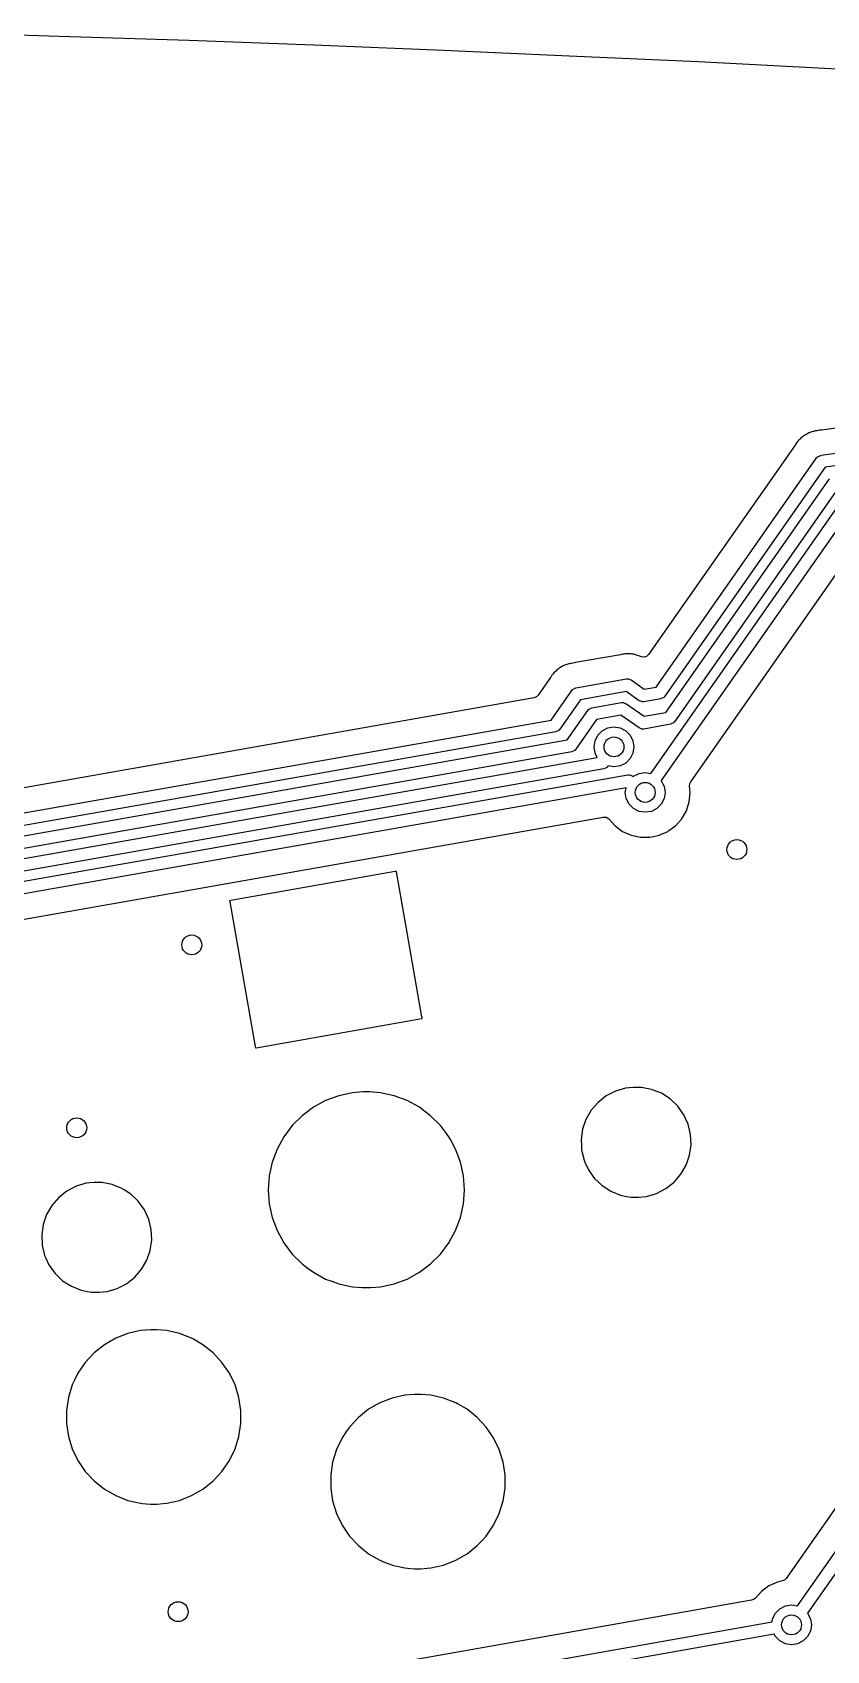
# Model space of a CAD drawing. Extents: x 1.95 to 9.87, y -5.96 to -1.39.
# Drawn here: x 6.74 to 7.368, y -3.311 to -2.031 of the extents above; entities that cross this region are included whole.
import ezdxf

# ---------------------------------------------------------------- set-up
doc = ezdxf.new("R2010")
doc.units = 0
doc.header["$MEASUREMENT"] = 0
doc.layers.add('BLACK', color=7, linetype='CONTINUOUS')

msp = doc.modelspace()

# ---------------------------------------------------------------- linework, layer by layer
at = {"layer": 'BLACK', "linetype": 'CONTINUOUS'}
for p, q in [((6.66207, -2.03148), (6.7608, -2.03445)), ((6.7608, -2.03445), (6.7608, -2.03445)), ((6.7608, -2.03445), (6.76081, -2.03446)), ((6.76081, -2.03446), (6.76081, -2.03446)), ((6.76081, -2.03446), (6.86344, -2.03774)), ((6.86344, -2.03774), (6.96233, -2.04146)), ((6.96233, -2.04146), (7.06476, -2.04546)), ((7.06476, -2.04546), (7.16398, -2.04994)), ((7.16398, -2.04994), (7.16398, -2.04994)), ((7.16398, -2.04994), (7.16398, -2.04994)), ((7.16398, -2.04994), (7.16399, -2.04994)), ((7.16399, -2.04994), (7.26601, -2.05465)), ((7.26601, -2.05465), (7.36601, -2.05992)), ((7.36601, -2.05992), (7.46718, -2.06531)), ((7.82228, -2.28156), (7.36379, -2.346)), ((7.36335, -2.36596), (7.83511, -2.29966)), ((7.8385, -2.30912), (7.36659, -2.37544)), ((7.34539, -2.3542), (7.34494, -2.35485)), ((7.3467, -2.35308), (7.34539, -2.3542)), ((7.34703, -2.35277), (7.3467, -2.35308)), ((7.34823, -2.35153), (7.34703, -2.35277)), ((7.3489, -2.35112), (7.34823, -2.35153)), ((7.34952, -2.35067), (7.3489, -2.35112)), ((7.35012, -2.35015), (7.34952, -2.35067)), ((7.35166, -2.34939), (7.35012, -2.35015)), ((7.35206, -2.34917), (7.35166, -2.34939)), ((7.35353, -2.34827), (7.35206, -2.34917)), ((7.35382, -2.34818), (7.35353, -2.34827)), ((7.35439, -2.34793), (7.35382, -2.34818)), ((7.35447, -2.34791), (7.35439, -2.34793)), ((7.35535, -2.34758), (7.35447, -2.34791)), ((7.3557, -2.34741), (7.35535, -2.34758)), ((7.35738, -2.34706), (7.3557, -2.34741)), ((7.35783, -2.34694), (7.35738, -2.34706)), ((7.35798, -2.34689), (7.35783, -2.34694)), ((7.35844, -2.34681), (7.35798, -2.34689)), ((7.35887, -2.34672), (7.35844, -2.34681)), ((7.35907, -2.34666), (7.35887, -2.34672)), ((7.35952, -2.3466), (7.35907, -2.34666)), ((7.35983, -2.34654), (7.35952, -2.3466)), ((7.3619, -2.34611), (7.35983, -2.34654)), ((7.36271, -2.34606), (7.3619, -2.34611)), ((7.3629, -2.34603), (7.36271, -2.34606)), ((7.36379, -2.346), (7.3629, -2.34603)), ((7.34281, -2.35789), (7.22682, -2.52354)), ((7.34306, -2.3575), (7.34281, -2.35789)), ((7.34391, -2.356), (7.34306, -2.3575)), ((7.34445, -2.35544), (7.34391, -2.356)), ((7.34494, -2.35485), (7.34445, -2.35544)), ((7.35975, -2.36805), (7.36035, -2.36741)), ((7.36035, -2.36741), (7.36044, -2.36726)), ((7.36044, -2.36726), (7.36054, -2.36721)), ((7.36054, -2.36721), (7.36071, -2.36703)), ((7.36071, -2.36703), (7.36183, -2.36657)), ((7.36183, -2.36657), (7.36293, -2.36603)), ((7.36293, -2.36603), (7.36318, -2.36599)), ((7.36318, -2.36599), (7.36327, -2.36598)), ((7.36327, -2.36598), (7.36327, -2.36598)), ((7.36327, -2.36598), (7.36328, -2.36598)), ((7.36328, -2.36598), (7.3633, -2.36598)), ((7.3633, -2.36598), (7.36335, -2.36596)), ((7.23288, -2.54923), (7.35975, -2.36805)), ((7.36659, -2.37544), (7.23978, -2.55655)), ((7.24042, -2.56936), (7.36984, -2.38454)), ((7.37667, -2.39193), (7.24732, -2.57667)), ((7.22873, -2.61752), (7.3803, -2.40105)), ((7.38723, -2.40832), (7.2368, -2.62315)), ((7.26017, -2.62412), (7.39724, -2.42838)), ((7.15813, -2.53326), (7.15659, -2.53402)), ((7.15853, -2.53303), (7.15813, -2.53326)), ((7.16, -2.53213), (7.15853, -2.53303)), ((7.16058, -2.53195), (7.16, -2.53213)), ((7.16075, -2.5319), (7.16058, -2.53195)), ((7.16146, -2.53162), (7.16075, -2.5319)), ((7.16217, -2.53127), (7.16146, -2.53162)), ((7.16385, -2.53092), (7.16217, -2.53127)), ((7.1643, -2.5308), (7.16385, -2.53092)), ((7.16445, -2.53075), (7.1643, -2.5308)), ((7.16552, -2.53057), (7.16445, -2.53075)), ((7.16567, -2.53054), (7.16552, -2.53057)), ((7.16837, -2.52997), (7.16567, -2.53054)), ((7.16918, -2.52992), (7.16837, -2.52997)), ((7.2047, -2.52366), (7.16918, -2.52992)), ((7.20515, -2.52356), (7.2047, -2.52366)), ((7.20681, -2.5231), (7.20515, -2.52356)), ((7.2076, -2.52309), (7.20681, -2.5231)), ((7.20836, -2.52301), (7.2076, -2.52309)), ((7.20914, -2.52288), (7.20836, -2.52301)), ((7.21085, -2.52301), (7.20914, -2.52288)), ((7.20914, -2.52288), (7.20914, -2.52288)), ((7.21131, -2.52302), (7.21085, -2.52301)), ((7.21303, -2.52299), (7.21131, -2.52302)), ((7.2138, -2.52317), (7.21303, -2.52299)), ((7.21303, -2.52299), (7.21303, -2.52299)), ((7.21455, -2.52329), (7.2138, -2.52317)), ((7.21497, -2.52332), (7.21455, -2.52329)), ((7.21534, -2.52335), (7.21497, -2.52332)), ((7.21697, -2.52391), (7.21534, -2.52335)), ((7.21741, -2.52403), (7.21697, -2.52391)), ((7.21908, -2.52443), (7.21741, -2.52403)), ((7.21978, -2.5248), (7.21908, -2.52443)), ((7.22048, -2.5251), (7.21978, -2.5248)), ((7.22125, -2.52536), (7.22048, -2.5251)), ((7.22331, -2.5256), (7.22125, -2.52536)), ((7.22529, -2.52495), (7.22331, -2.5256)), ((7.22682, -2.52354), (7.22529, -2.52495)), ((7.14928, -2.54175), (7.13954, -2.55566)), ((7.14953, -2.54136), (7.14928, -2.54175)), ((7.15037, -2.53987), (7.14953, -2.54136)), ((7.15092, -2.5393), (7.15037, -2.53987)), ((7.15141, -2.53871), (7.15092, -2.5393)), ((7.15186, -2.53806), (7.15141, -2.53871)), ((7.15317, -2.53695), (7.15186, -2.53806)), ((7.1535, -2.53663), (7.15317, -2.53695)), ((7.1547, -2.53539), (7.1535, -2.53663)), ((7.15537, -2.53498), (7.1547, -2.53539)), ((7.15599, -2.53453), (7.15537, -2.53498)), ((7.15659, -2.53402), (7.15599, -2.53453)), ((7.1694, -2.54989), (7.20949, -2.54282)), ((7.20949, -2.54282), (7.21037, -2.54279)), ((7.21037, -2.54279), (7.21054, -2.54275)), ((7.21054, -2.54275), (7.21065, -2.54278)), ((7.21065, -2.54278), (7.21089, -2.54278)), ((7.21089, -2.54278), (7.21202, -2.54325)), ((7.21202, -2.54325), (7.21317, -2.54364)), ((7.21317, -2.54364), (7.22352, -2.55089)), ((7.13639, -2.55767), (6.66713, -2.64041)), ((7.13816, -2.55698), (7.13639, -2.55767)), ((7.13954, -2.55566), (7.13816, -2.55698)), ((7.14984, -2.57531), (7.16622, -2.55191)), ((7.17311, -2.55923), (7.15673, -2.58262)), ((7.16622, -2.55191), (7.16682, -2.55127)), ((7.16682, -2.55127), (7.16691, -2.55112)), ((7.16691, -2.55112), (7.16701, -2.55107)), ((7.16701, -2.55107), (7.16718, -2.55089)), ((7.16718, -2.55089), (7.1683, -2.55043)), ((7.1683, -2.55043), (7.1694, -2.54989)), ((7.2092, -2.55287), (7.17311, -2.55923)), ((7.21955, -2.56012), (7.2092, -2.55287)), ((7.2366, -2.55857), (7.22323, -2.56093)), ((7.22352, -2.55089), (7.23288, -2.54923)), ((7.23769, -2.55803), (7.2366, -2.55857)), ((7.23882, -2.55757), (7.23769, -2.55803)), ((7.23899, -2.55739), (7.23882, -2.55757)), ((7.23909, -2.55734), (7.23899, -2.55739)), ((7.23918, -2.55719), (7.23909, -2.55734)), ((7.23978, -2.55655), (7.23918, -2.55719)), ((7.1625, -2.59106), (7.17888, -2.56767)), ((7.17888, -2.56767), (7.17948, -2.56703)), ((7.17948, -2.56703), (7.17957, -2.56688)), ((7.17957, -2.56688), (7.17967, -2.56683)), ((7.17967, -2.56683), (7.17984, -2.56665)), ((7.17984, -2.56665), (7.18097, -2.56619)), ((7.18097, -2.56619), (7.18206, -2.56565)), ((7.18206, -2.56565), (7.20534, -2.56154)), ((7.20504, -2.57159), (7.18577, -2.57499)), ((7.21935, -2.5816), (7.20504, -2.57159)), ((7.20534, -2.56154), (7.20622, -2.56151)), ((7.20622, -2.56151), (7.20639, -2.56147)), ((7.20639, -2.56147), (7.20649, -2.56151)), ((7.20649, -2.56151), (7.20674, -2.5615)), ((7.20674, -2.5615), (7.20787, -2.56197)), ((7.20787, -2.56197), (7.20902, -2.56236)), ((7.20902, -2.56236), (7.22332, -2.57237)), ((7.2207, -2.56051), (7.21955, -2.56012)), ((7.22183, -2.56098), (7.2207, -2.56051)), ((7.22207, -2.56097), (7.22183, -2.56098)), ((7.22218, -2.561), (7.22207, -2.56097)), ((7.22235, -2.56096), (7.22218, -2.561)), ((7.22323, -2.56093), (7.22235, -2.56096)), ((7.22332, -2.57237), (7.24042, -2.56936)), ((6.66735, -2.66038), (7.14984, -2.57531)), ((7.15356, -2.58465), (6.67106, -2.66972)), ((7.15465, -2.58411), (7.15356, -2.58465)), ((7.15577, -2.58364), (7.15465, -2.58411)), ((7.15594, -2.58346), (7.15577, -2.58364)), ((7.15604, -2.58341), (7.15594, -2.58346)), ((7.15613, -2.58326), (7.15604, -2.58341)), ((7.15673, -2.58262), (7.15613, -2.58326)), ((7.18577, -2.57499), (7.16939, -2.59838)), ((7.18677, -2.5873), (7.19025, -2.58381)), ((7.19025, -2.58381), (7.19464, -2.58157)), ((7.19464, -2.58157), (7.19951, -2.5808)), ((7.19951, -2.5808), (7.20438, -2.58157)), ((7.20438, -2.58157), (7.20877, -2.58381)), ((7.20877, -2.58381), (7.21225, -2.5873)), ((7.2205, -2.58199), (7.21935, -2.5816)), ((7.22162, -2.58246), (7.2205, -2.58199)), ((7.22187, -2.58246), (7.22162, -2.58246)), ((7.22197, -2.58249), (7.22187, -2.58246)), ((7.22215, -2.58245), (7.22197, -2.58249)), ((7.22302, -2.58242), (7.22215, -2.58245)), ((7.24414, -2.5787), (7.22302, -2.58242)), ((7.24523, -2.57815), (7.24414, -2.5787)), ((7.24636, -2.57769), (7.24523, -2.57815)), ((7.24653, -2.57751), (7.24636, -2.57769)), ((7.24662, -2.57746), (7.24653, -2.57751)), ((7.24671, -2.57731), (7.24662, -2.57746)), ((7.24732, -2.57667), (7.24671, -2.57731)), ((6.67765, -2.67656), (7.1625, -2.59106)), ((7.18376, -2.59655), (7.18453, -2.59169)), ((7.18453, -2.60142), (7.18376, -2.59655)), ((7.18453, -2.59169), (7.18677, -2.5873)), ((7.21225, -2.5873), (7.21449, -2.59169)), ((7.21449, -2.59169), (7.21526, -2.59655)), ((7.21526, -2.59655), (7.21449, -2.60142)), ((7.16622, -2.6004), (6.68137, -2.6859)), ((6.68795, -2.69273), (7.18629, -2.60486)), ((7.16731, -2.59986), (7.16622, -2.6004)), ((7.16844, -2.5994), (7.16731, -2.59986)), ((7.16861, -2.59922), (7.16844, -2.5994)), ((7.1687, -2.59917), (7.16861, -2.59922)), ((7.16879, -2.59902), (7.1687, -2.59917)), ((7.16939, -2.59838), (7.16879, -2.59902)), ((7.18629, -2.60486), (7.18453, -2.60142)), ((7.20877, -2.60929), (7.20438, -2.61153)), ((7.21225, -2.60581), (7.20877, -2.60929)), ((7.21449, -2.60142), (7.21225, -2.60581)), ((7.1916, -2.61392), (6.69167, -2.70207)), ((6.69826, -2.7089), (7.21036, -2.61861)), ((7.19269, -2.61338), (7.1916, -2.61392)), ((7.19382, -2.61292), (7.19269, -2.61338)), ((7.19399, -2.61273), (7.19382, -2.61292)), ((7.19408, -2.61269), (7.19399, -2.61273)), ((7.19417, -2.61253), (7.19408, -2.61269)), ((7.19478, -2.61189), (7.19417, -2.61253)), ((7.19499, -2.61158), (7.19478, -2.61189)), ((7.19951, -2.6123), (7.19499, -2.61158)), ((7.20438, -2.61153), (7.19951, -2.6123)), ((7.21036, -2.61861), (7.21123, -2.61858)), ((7.21123, -2.61858), (7.21141, -2.61854)), ((7.21141, -2.61854), (7.21151, -2.61857)), ((7.21151, -2.61857), (7.21176, -2.61856)), ((7.21176, -2.61856), (7.21288, -2.61903)), ((7.21288, -2.61903), (7.21403, -2.61942)), ((7.21403, -2.61942), (7.2148, -2.61996)), ((7.2148, -2.61996), (7.21495, -2.61981)), ((7.21495, -2.61981), (7.21934, -2.61758)), ((7.21934, -2.61758), (7.22421, -2.61681)), ((7.22421, -2.61681), (7.22873, -2.61752)), ((7.2368, -2.62315), (7.23695, -2.6233)), ((7.23695, -2.6233), (7.23919, -2.62769)), ((7.20905, -2.62883), (6.70197, -2.71824)), ((7.20846, -2.63255), (7.20905, -2.62883)), ((7.20923, -2.63742), (7.20846, -2.63255)), ((7.23919, -2.62769), (7.23996, -2.63255)), ((7.23996, -2.63255), (7.23919, -2.63742)), ((7.25908, -2.63997), (7.25986, -2.63255)), ((7.25932, -2.62743), (7.25945, -2.6257)), ((7.25986, -2.63255), (7.25932, -2.62743)), ((7.25945, -2.6257), (7.26017, -2.62412)), ((7.21147, -2.64181), (7.20923, -2.63742)), ((7.21495, -2.64529), (7.21147, -2.64181)), ((7.21934, -2.64753), (7.21495, -2.64529)), ((7.22421, -2.6483), (7.21934, -2.64753)), ((7.22908, -2.64753), (7.22421, -2.6483)), ((7.23347, -2.64529), (7.22908, -2.64753)), ((7.23695, -2.64181), (7.23347, -2.64529)), ((7.23919, -2.63742), (7.23695, -2.64181)), ((7.25305, -2.65351), (7.25677, -2.64705)), ((7.25677, -2.64705), (7.25908, -2.63997)), ((6.81576, -2.71819), (7.19095, -2.65203)), ((7.19095, -2.65203), (7.19339, -2.65222)), ((7.19339, -2.65222), (7.19543, -2.65357)), ((7.19543, -2.65357), (7.20036, -2.65905)), ((7.20036, -2.65905), (7.20638, -2.66343)), ((7.24299, -2.66273), (7.24806, -2.65905)), ((7.24806, -2.65905), (7.25305, -2.65351)), ((7.20638, -2.66343), (7.21319, -2.66646)), ((7.21319, -2.66646), (7.22048, -2.66801)), ((7.22048, -2.66801), (7.22048, -2.66801)), ((7.22048, -2.66801), (7.22793, -2.66801)), ((7.22793, -2.66801), (7.22794, -2.66801)), ((7.22794, -2.66801), (7.23325, -2.66688)), ((7.23325, -2.66688), (7.23522, -2.66646)), ((7.23522, -2.66646), (7.24203, -2.66343)), ((7.24203, -2.66343), (7.24299, -2.66273)), ((7.02644, -2.69509), (6.8965, -2.718)), ((7.02646, -2.69508), (7.02644, -2.69509)), ((7.02738, -2.69492), (7.02646, -2.69508)), ((7.02738, -2.69493), (7.02738, -2.69492)), ((7.02738, -2.69492), (7.02738, -2.69492)), ((7.02738, -2.69492), (7.02738, -2.69492)), ((7.02739, -2.69493), (7.02738, -2.69493)), ((7.0274, -2.69494), (7.02739, -2.69493)), ((7.02739, -2.69493), (7.02739, -2.69493)), ((7.02739, -2.69493), (7.02739, -2.69493)), ((7.02739, -2.69493), (7.02739, -2.69493)), ((7.02749, -2.69543), (7.0274, -2.69494)), ((7.0274, -2.69494), (7.0274, -2.69494)), ((7.03407, -2.73276), (7.02749, -2.69543)), ((6.72136, -2.73483), (6.81576, -2.71819)), ((6.89555, -2.71817), (6.89552, -2.71819)), ((6.89552, -2.71819), (6.89557, -2.71838)), ((6.89649, -2.718), (6.89555, -2.71817)), ((6.89557, -2.71838), (6.8957, -2.71914)), ((6.8957, -2.71914), (6.8957, -2.71915)), ((6.8957, -2.71915), (6.91588, -2.83356)), ((6.8965, -2.718), (6.89649, -2.718)), ((7.04769, -2.81001), (7.03407, -2.73276)), ((6.91652, -2.83444), (7.0357, -2.81343)), ((7.0357, -2.81343), (7.0474, -2.81137)), ((7.0474, -2.81137), (7.04789, -2.81128)), ((7.04774, -2.8103), (7.04769, -2.81001)), ((7.04775, -2.81032), (7.04774, -2.8103)), ((7.04787, -2.811), (7.04775, -2.81032)), ((7.04792, -2.81122), (7.04787, -2.811)), ((7.04789, -2.81128), (7.04791, -2.81127)), ((7.04789, -2.81128), (7.04789, -2.81128)), ((7.04791, -2.81127), (7.04792, -2.81123)), ((7.04791, -2.81127), (7.04791, -2.81127)), ((7.04792, -2.81123), (7.04792, -2.81122)), ((6.91588, -2.83356), (6.91588, -2.83358)), ((6.91588, -2.83358), (6.91604, -2.83451)), ((6.91604, -2.83451), (6.91605, -2.83451)), ((6.91605, -2.83451), (6.91605, -2.83452)), ((6.91605, -2.83452), (6.91607, -2.83453)), ((6.91607, -2.83453), (6.91652, -2.83444)), ((6.91607, -2.83453), (6.91607, -2.83453)), ((6.91652, -2.83444), (6.91652, -2.83444)), ((7.20876, -2.86646), (7.20082, -2.8688)), ((7.21151, -2.8662), (7.20876, -2.86646)), ((7.21494, -2.86587), (7.21151, -2.8662)), ((7.22115, -2.86587), (7.21494, -2.86587)), ((7.22928, -2.86744), (7.22115, -2.86587)), ((7.22115, -2.86587), (7.22115, -2.86587)), ((6.97154, -2.87628), (6.96183, -2.88159)), ((6.98191, -2.87242), (6.97154, -2.87628)), ((6.99272, -2.87007), (6.98191, -2.87242)), ((7.001, -2.86947), (6.99272, -2.87007)), ((7.00652, -2.86947), (7.001, -2.86947)), ((7.001, -2.86947), (7.001, -2.86947)), ((7.0148, -2.87007), (7.00652, -2.86947)), ((7.00652, -2.86947), (7.00652, -2.86947)), ((7.02561, -2.87242), (7.0148, -2.87007)), ((7.03598, -2.87628), (7.02561, -2.87242)), ((7.04569, -2.88159), (7.03598, -2.87628)), ((7.18695, -2.87771), (7.18152, -2.88397)), ((7.19346, -2.87259), (7.18695, -2.87771)), ((7.20082, -2.8688), (7.19346, -2.87259)), ((7.23044, -2.8679), (7.22928, -2.86744)), ((7.22928, -2.86744), (7.22928, -2.86744)), ((7.22928, -2.86744), (7.22928, -2.86744)), ((7.23697, -2.87052), (7.23044, -2.8679)), ((7.24393, -2.87499), (7.23697, -2.87052)), ((7.24993, -2.88071), (7.24393, -2.87499)), ((7.24393, -2.87499), (7.24393, -2.87499)), ((7.24393, -2.87499), (7.24393, -2.87499)), ((6.95297, -2.88822), (6.94514, -2.89604)), ((6.96183, -2.88159), (6.95297, -2.88822)), ((7.04892, -2.884), (7.04569, -2.88159)), ((7.05455, -2.88822), (7.04892, -2.884)), ((7.06238, -2.89604), (7.05455, -2.88822)), ((7.17738, -2.89114), (7.17467, -2.89897)), ((7.18152, -2.88397), (7.17738, -2.89114)), ((7.25101, -2.88224), (7.24993, -2.88071)), ((7.25473, -2.88745), (7.25101, -2.88224)), ((7.25473, -2.88746), (7.25473, -2.88745)), ((7.25817, -2.89499), (7.25473, -2.88746)), ((7.25473, -2.88746), (7.25473, -2.88746)), ((6.93851, -2.9049), (6.93321, -2.91462)), ((6.94514, -2.89604), (6.93851, -2.9049)), ((7.06623, -2.9012), (7.06238, -2.89604)), ((7.06901, -2.9049), (7.06623, -2.9012)), ((7.07024, -2.90716), (7.06901, -2.9049)), ((7.17467, -2.89897), (7.1735, -2.90712)), ((7.26012, -2.90304), (7.25817, -2.89499)), ((7.26052, -2.91131), (7.26012, -2.90304)), ((6.93321, -2.91462), (6.92934, -2.92498)), ((7.07431, -2.91462), (7.07024, -2.90716)), ((7.07532, -2.91732), (7.07431, -2.91462)), ((7.07818, -2.92498), (7.07532, -2.91732)), ((7.1735, -2.90712), (7.1735, -2.90716)), ((7.1735, -2.90716), (7.17373, -2.91207)), ((7.17373, -2.91207), (7.17389, -2.91543)), ((7.17389, -2.91543), (7.17433, -2.91726)), ((7.17433, -2.91726), (7.17584, -2.92348)), ((7.25934, -2.9195), (7.26052, -2.91131)), ((6.92934, -2.92498), (6.92699, -2.9358)), ((7.08053, -2.9358), (7.07818, -2.92498)), ((7.17584, -2.92348), (7.17653, -2.92498)), ((7.17653, -2.92498), (7.17928, -2.93101)), ((7.25249, -2.9345), (7.25663, -2.92733)), ((7.25663, -2.92733), (7.25934, -2.9195)), ((6.78227, -2.94166), (6.77432, -2.944)), ((6.78502, -2.9414), (6.78227, -2.94166)), ((6.78845, -2.94107), (6.78502, -2.9414)), ((6.79466, -2.94107), (6.78845, -2.94107)), ((6.80279, -2.94264), (6.79466, -2.94107)), ((6.79466, -2.94107), (6.79466, -2.94107)), ((6.80463, -2.94338), (6.80279, -2.94264)), ((6.80279, -2.94264), (6.80279, -2.94264)), ((6.80279, -2.94264), (6.80279, -2.94264)), ((6.81047, -2.94572), (6.80463, -2.94338)), ((6.92699, -2.9358), (6.9262, -2.94684)), ((7.08132, -2.94684), (7.08053, -2.9358)), ((7.17928, -2.93101), (7.18281, -2.93597)), ((7.18281, -2.93597), (7.18409, -2.93776)), ((7.18409, -2.93776), (7.19008, -2.94347)), ((7.19008, -2.94347), (7.19008, -2.94347)), ((7.19008, -2.94347), (7.19008, -2.94347)), ((7.19008, -2.94347), (7.19705, -2.94795)), ((7.24056, -2.94588), (7.24707, -2.94076)), ((7.24707, -2.94076), (7.25249, -2.9345)), ((6.76046, -2.95291), (6.75503, -2.95917)), ((6.76696, -2.94779), (6.76046, -2.95291)), ((6.77432, -2.944), (6.76696, -2.94779)), ((6.81221, -2.94684), (6.81047, -2.94572)), ((6.81744, -2.9502), (6.81221, -2.94684)), ((6.82343, -2.95591), (6.81744, -2.9502)), ((6.81744, -2.9502), (6.81744, -2.9502)), ((6.81744, -2.9502), (6.81744, -2.9502)), ((6.82824, -2.96266), (6.82343, -2.95591)), ((6.82343, -2.95591), (6.82343, -2.95591)), ((6.9262, -2.94684), (6.92699, -2.95787)), ((7.08053, -2.95787), (7.08077, -2.95449)), ((7.08077, -2.95449), (7.08132, -2.94684)), ((7.19705, -2.94795), (7.19705, -2.94795)), ((7.19705, -2.94795), (7.20473, -2.95103)), ((7.20473, -2.95103), (7.2098, -2.95201)), ((7.2098, -2.95201), (7.21287, -2.9526)), ((7.21287, -2.9526), (7.21287, -2.9526)), ((7.21287, -2.9526), (7.21907, -2.9526)), ((7.21907, -2.9526), (7.22525, -2.95201)), ((7.21907, -2.9526), (7.21907, -2.9526)), ((7.22525, -2.95201), (7.2332, -2.94967)), ((7.2332, -2.94967), (7.24056, -2.94588)), ((6.75089, -2.96634), (6.74818, -2.97417)), ((6.75503, -2.95917), (6.75089, -2.96634)), ((6.83168, -2.97019), (6.82824, -2.96266)), ((6.82824, -2.96266), (6.82824, -2.96266)), ((6.82824, -2.96266), (6.82824, -2.96266)), ((6.92699, -2.95787), (6.92934, -2.96869)), ((6.92934, -2.96869), (6.93321, -2.97906)), ((7.07431, -2.97906), (7.07818, -2.96869)), ((7.07818, -2.96869), (7.08053, -2.95787)), ((6.74818, -2.97417), (6.747, -2.98236)), ((6.83363, -2.97824), (6.83168, -2.97019)), ((6.83402, -2.98651), (6.83363, -2.97824)), ((6.93321, -2.97906), (6.93851, -2.98877)), ((7.06901, -2.98877), (7.07431, -2.97906)), ((6.747, -2.98236), (6.747, -2.98236)), ((6.747, -2.98236), (6.7474, -2.99064)), ((6.7474, -2.99064), (6.74935, -2.99868)), ((6.83285, -2.99471), (6.83402, -2.98651)), ((6.93851, -2.98877), (6.93927, -2.98979)), ((6.93927, -2.98979), (6.94514, -2.99763)), ((7.06238, -2.99763), (7.06901, -2.98877)), ((6.74935, -2.99868), (6.75015, -3.00043)), ((6.75015, -3.00043), (6.75279, -3.00622)), ((6.75279, -3.00622), (6.75697, -3.01208)), ((6.826, -3.0097), (6.83014, -3.00253)), ((6.83014, -3.00253), (6.83285, -2.99471)), ((6.94514, -2.99763), (6.95297, -3.00545)), ((6.95297, -3.00545), (6.95766, -3.00896)), ((7.04569, -3.01208), (7.05455, -3.00545)), ((7.05455, -3.00545), (7.06238, -2.99763)), ((6.75697, -3.01208), (6.75759, -3.01296)), ((6.75759, -3.01296), (6.76359, -3.01868)), ((6.76359, -3.01868), (6.76359, -3.01868)), ((6.76359, -3.01868), (6.76359, -3.01868)), ((6.76359, -3.01868), (6.77055, -3.02315)), ((6.81406, -3.02108), (6.82057, -3.01596)), ((6.82057, -3.01596), (6.826, -3.0097)), ((6.95766, -3.00896), (6.96183, -3.01208)), ((6.96183, -3.01208), (6.97154, -3.01739)), ((6.97154, -3.01739), (6.97632, -3.01917)), ((6.97632, -3.01917), (6.98191, -3.02125)), ((7.02561, -3.02125), (7.03598, -3.01739)), ((7.03598, -3.01739), (7.04569, -3.01208)), ((6.77055, -3.02315), (6.77055, -3.02315)), ((6.77055, -3.02315), (6.77824, -3.02623)), ((6.77824, -3.02623), (6.78331, -3.02721)), ((6.78331, -3.02721), (6.78637, -3.0278)), ((6.78637, -3.0278), (6.78637, -3.0278)), ((6.78637, -3.0278), (6.79258, -3.0278)), ((6.79258, -3.0278), (6.79876, -3.02721)), ((6.79258, -3.0278), (6.79258, -3.0278)), ((6.79876, -3.02721), (6.8067, -3.02488)), ((6.8067, -3.02488), (6.81406, -3.02108)), ((6.98191, -3.02125), (6.99272, -3.02361)), ((6.99272, -3.02361), (7.00041, -3.02416)), ((7.00041, -3.02416), (7.001, -3.0242)), ((7.001, -3.0242), (7.001, -3.0242)), ((7.001, -3.0242), (7.00652, -3.0242)), ((7.00652, -3.0242), (7.00708, -3.02416)), ((7.00652, -3.0242), (7.00652, -3.0242)), ((7.00708, -3.02416), (7.0148, -3.02361)), ((7.0148, -3.02361), (7.02561, -3.02125)), ((6.82524, -3.05807), (6.81517, -3.06037)), ((6.83296, -3.0575), (6.82524, -3.05807)), ((6.83812, -3.0575), (6.83296, -3.0575)), ((6.83296, -3.0575), (6.83296, -3.0575)), ((6.84584, -3.05807), (6.83812, -3.0575)), ((6.83812, -3.0575), (6.83812, -3.0575)), ((6.85591, -3.06037), (6.84584, -3.05807)), ((7.47761, -3.05143), (7.33561, -3.25422)), ((6.79661, -3.06931), (6.78853, -3.07575)), ((6.80555, -3.06415), (6.79661, -3.06931)), ((6.81517, -3.06037), (6.80555, -3.06415)), ((6.86552, -3.06415), (6.85591, -3.06037)), ((6.86702, -3.06501), (6.86552, -3.06415)), ((6.86552, -3.06415), (6.86552, -3.06415)), ((6.86552, -3.06415), (6.86552, -3.06415)), ((6.87447, -3.06931), (6.86702, -3.06501)), ((6.88254, -3.07575), (6.87447, -3.06931)), ((6.87447, -3.06931), (6.87447, -3.06931)), ((7.3445, -3.27587), (7.49425, -3.06201)), ((7.50108, -3.06941), (7.35254, -3.28155)), ((6.7815, -3.08332), (6.77569, -3.09186)), ((6.78853, -3.07575), (6.7815, -3.08332)), ((6.88957, -3.08332), (6.88254, -3.07575)), ((6.88254, -3.07575), (6.88254, -3.07575)), ((6.88254, -3.07575), (6.88254, -3.07575)), ((6.89539, -3.09186), (6.88957, -3.08332)), ((6.88957, -3.08332), (6.88957, -3.08332)), ((6.88957, -3.08332), (6.88957, -3.08332)), ((6.77569, -3.09186), (6.77309, -3.09725)), ((6.89987, -3.10116), (6.89539, -3.09186)), ((6.7712, -3.10116), (6.76816, -3.11103)), ((6.77309, -3.09725), (6.7712, -3.10116)), ((6.90292, -3.11103), (6.89987, -3.10116)), ((7.03414, -3.10919), (7.02407, -3.11149)), ((7.04186, -3.10861), (7.03414, -3.10919)), ((7.04702, -3.10861), (7.04186, -3.10861)), ((7.04186, -3.10861), (7.04186, -3.10861)), ((7.05474, -3.10919), (7.04702, -3.10861)), ((7.04702, -3.10861), (7.04702, -3.10861)), ((7.06481, -3.11149), (7.05474, -3.10919)), ((6.76816, -3.11103), (6.76662, -3.12125)), ((6.76662, -3.12125), (6.76662, -3.13158)), ((6.90445, -3.12125), (6.90292, -3.11103)), ((6.90445, -3.13158), (6.90445, -3.12125)), ((7.00551, -3.12043), (6.99743, -3.12687)), ((7.01445, -3.11526), (7.00551, -3.12043)), ((7.02407, -3.11149), (7.01445, -3.11526)), ((7.07442, -3.11526), (7.06481, -3.11149)), ((7.07587, -3.1161), (7.07442, -3.11526)), ((7.07442, -3.11526), (7.07442, -3.11526)), ((7.07442, -3.11526), (7.07442, -3.11526)), ((7.08337, -3.12043), (7.07587, -3.1161)), ((7.09144, -3.12687), (7.08337, -3.12043)), ((7.08337, -3.12043), (7.08337, -3.12043)), ((6.76662, -3.13158), (6.76816, -3.14179)), ((6.90292, -3.14179), (6.90445, -3.13158)), ((6.99041, -3.13444), (6.98815, -3.13775)), ((6.99743, -3.12687), (6.99041, -3.13444)), ((7.09847, -3.13444), (7.09144, -3.12687)), ((7.09144, -3.12687), (7.09144, -3.12687)), ((7.09144, -3.12687), (7.09144, -3.12687)), ((7.10429, -3.14297), (7.09847, -3.13444)), ((7.09847, -3.13444), (7.09847, -3.13444)), ((7.09847, -3.13444), (7.09847, -3.13444)), ((6.76816, -3.14179), (6.7712, -3.15166)), ((6.89987, -3.15166), (6.90292, -3.14179)), ((6.98459, -3.14297), (6.9801, -3.15228)), ((6.98815, -3.13775), (6.98459, -3.14297)), ((7.10877, -3.15228), (7.10429, -3.14297)), ((6.7712, -3.15166), (6.77569, -3.16097)), ((6.77569, -3.16097), (6.77936, -3.16636)), ((6.88957, -3.1695), (6.89539, -3.16097)), ((6.89539, -3.16097), (6.89987, -3.15166)), ((6.9801, -3.15228), (6.97706, -3.16215)), ((7.11182, -3.16215), (7.10877, -3.15228)), ((6.77936, -3.16636), (6.7815, -3.1695)), ((6.7815, -3.1695), (6.78795, -3.17645)), ((6.88254, -3.17707), (6.887, -3.17227)), ((6.887, -3.17227), (6.88957, -3.1695)), ((6.88957, -3.1695), (6.88957, -3.1695)), ((6.88957, -3.1695), (6.88957, -3.1695)), ((6.97706, -3.16215), (6.97552, -3.17236)), ((6.97552, -3.17236), (6.97552, -3.18269)), ((7.11336, -3.17236), (7.11182, -3.16215)), ((7.11336, -3.18269), (7.11336, -3.17236)), ((6.78795, -3.17645), (6.78853, -3.17707)), ((6.78853, -3.17707), (6.79661, -3.18352)), ((6.79661, -3.18352), (6.80555, -3.18868)), ((6.86552, -3.18868), (6.87447, -3.18352)), ((6.87447, -3.18352), (6.8755, -3.18269)), ((6.8755, -3.18269), (6.88254, -3.17707)), ((6.97552, -3.18269), (6.97706, -3.19291)), ((7.11182, -3.19291), (7.11336, -3.18269)), ((6.80555, -3.18868), (6.81517, -3.19245)), ((6.81517, -3.19245), (6.82524, -3.19475)), ((6.82524, -3.19475), (6.82664, -3.19486)), ((6.82664, -3.19486), (6.83296, -3.19533)), ((6.83296, -3.19533), (6.83296, -3.19533)), ((6.83296, -3.19533), (6.83812, -3.19533)), ((6.83812, -3.19533), (6.84294, -3.19497)), ((6.83812, -3.19533), (6.83812, -3.19533)), ((6.84294, -3.19497), (6.84584, -3.19475)), ((6.84584, -3.19475), (6.85591, -3.19245)), ((6.85591, -3.19245), (6.86552, -3.18868)), ((6.97706, -3.19291), (6.9801, -3.20278)), ((7.10877, -3.20278), (7.11182, -3.19291)), ((6.9801, -3.20278), (6.98459, -3.21208)), ((6.98459, -3.21208), (6.98935, -3.21908)), ((7.09847, -3.22062), (7.10429, -3.21208)), ((7.10429, -3.21208), (7.10877, -3.20278)), ((6.98935, -3.21908), (6.99041, -3.22062)), ((6.99041, -3.22062), (6.99699, -3.22771)), ((7.09144, -3.22819), (7.09544, -3.22388)), ((7.09544, -3.22388), (7.09847, -3.22062)), ((7.09847, -3.22062), (7.09847, -3.22062)), ((7.09847, -3.22062), (7.09847, -3.22062)), ((6.99699, -3.22771), (6.99743, -3.22819)), ((6.99743, -3.22819), (7.00551, -3.23463)), ((7.00551, -3.23463), (7.01445, -3.2398)), ((7.07442, -3.2398), (7.08337, -3.23463)), ((7.08337, -3.23463), (7.09144, -3.22819)), ((7.01445, -3.2398), (7.01873, -3.24147)), ((7.01873, -3.24147), (7.02383, -3.24347)), ((7.02383, -3.24347), (7.02407, -3.24357)), ((7.02407, -3.24357), (7.03414, -3.24587)), ((7.03414, -3.24587), (7.03634, -3.24603)), ((7.03634, -3.24603), (7.04186, -3.24645)), ((7.04186, -3.24645), (7.04186, -3.24645)), ((7.04186, -3.24645), (7.04702, -3.24645)), ((7.04702, -3.24645), (7.05184, -3.24608)), ((7.04702, -3.24645), (7.04702, -3.24645)), ((7.05184, -3.24608), (7.05474, -3.24587)), ((7.05474, -3.24587), (7.06481, -3.24357)), ((7.06481, -3.24357), (7.07442, -3.2398)), ((7.32207, -3.26002), (7.31604, -3.2644)), ((7.32888, -3.25699), (7.32207, -3.26002)), ((7.33263, -3.25619), (7.32888, -3.25699)), ((7.33431, -3.25549), (7.33263, -3.25619)), ((7.33561, -3.25422), (7.33431, -3.25549)), ((7.30829, -3.27146), (6.80377, -3.36042)), ((7.30981, -3.27092), (7.30829, -3.27146)), ((7.31107, -3.26992), (7.30981, -3.27092)), ((7.31604, -3.2644), (7.31107, -3.26992)), ((7.33064, -3.27815), (7.33503, -3.27592)), ((7.33503, -3.27592), (7.33989, -3.27514)), ((7.33989, -3.27514), (7.3445, -3.27587)), ((6.80445, -3.38031), (7.32451, -3.28861)), ((7.32451, -3.28861), (7.32491, -3.28603)), ((7.32491, -3.28603), (7.32715, -3.28164)), ((7.32715, -3.28164), (7.33064, -3.27815)), ((7.35254, -3.28155), (7.35263, -3.28164)), ((7.35263, -3.28164), (7.35487, -3.28603)), ((7.35487, -3.28603), (7.35564, -3.29089)), ((7.32621, -3.2983), (6.81101, -3.38915)), ((7.32715, -3.30015), (7.32621, -3.2983)), ((7.33064, -3.30363), (7.32715, -3.30015)), ((7.35263, -3.30015), (7.34915, -3.30363)), ((7.35487, -3.29576), (7.35263, -3.30015)), ((7.35564, -3.29089), (7.35487, -3.29576)), ((7.33503, -3.30587), (7.33064, -3.30363)), ((7.33989, -3.30664), (7.33503, -3.30587)), ((7.34476, -3.30587), (7.33989, -3.30664)), ((7.34915, -3.30363), (7.34476, -3.30587))]:
    msp.add_line(p, q, dxfattribs=at)
at = {"layer": 'BLACK'}
for centre in [(7.19951, -2.59655), (7.22421, -2.63255), (7.29669, -2.67776), (6.86567, -2.75315), (6.77472, -2.8978), (6.85492, -3.28047), (7.33989, -3.29089)]:
    msp.add_circle(centre, 0.00787, dxfattribs=at)

doc.saveas('drawing.dxf')
